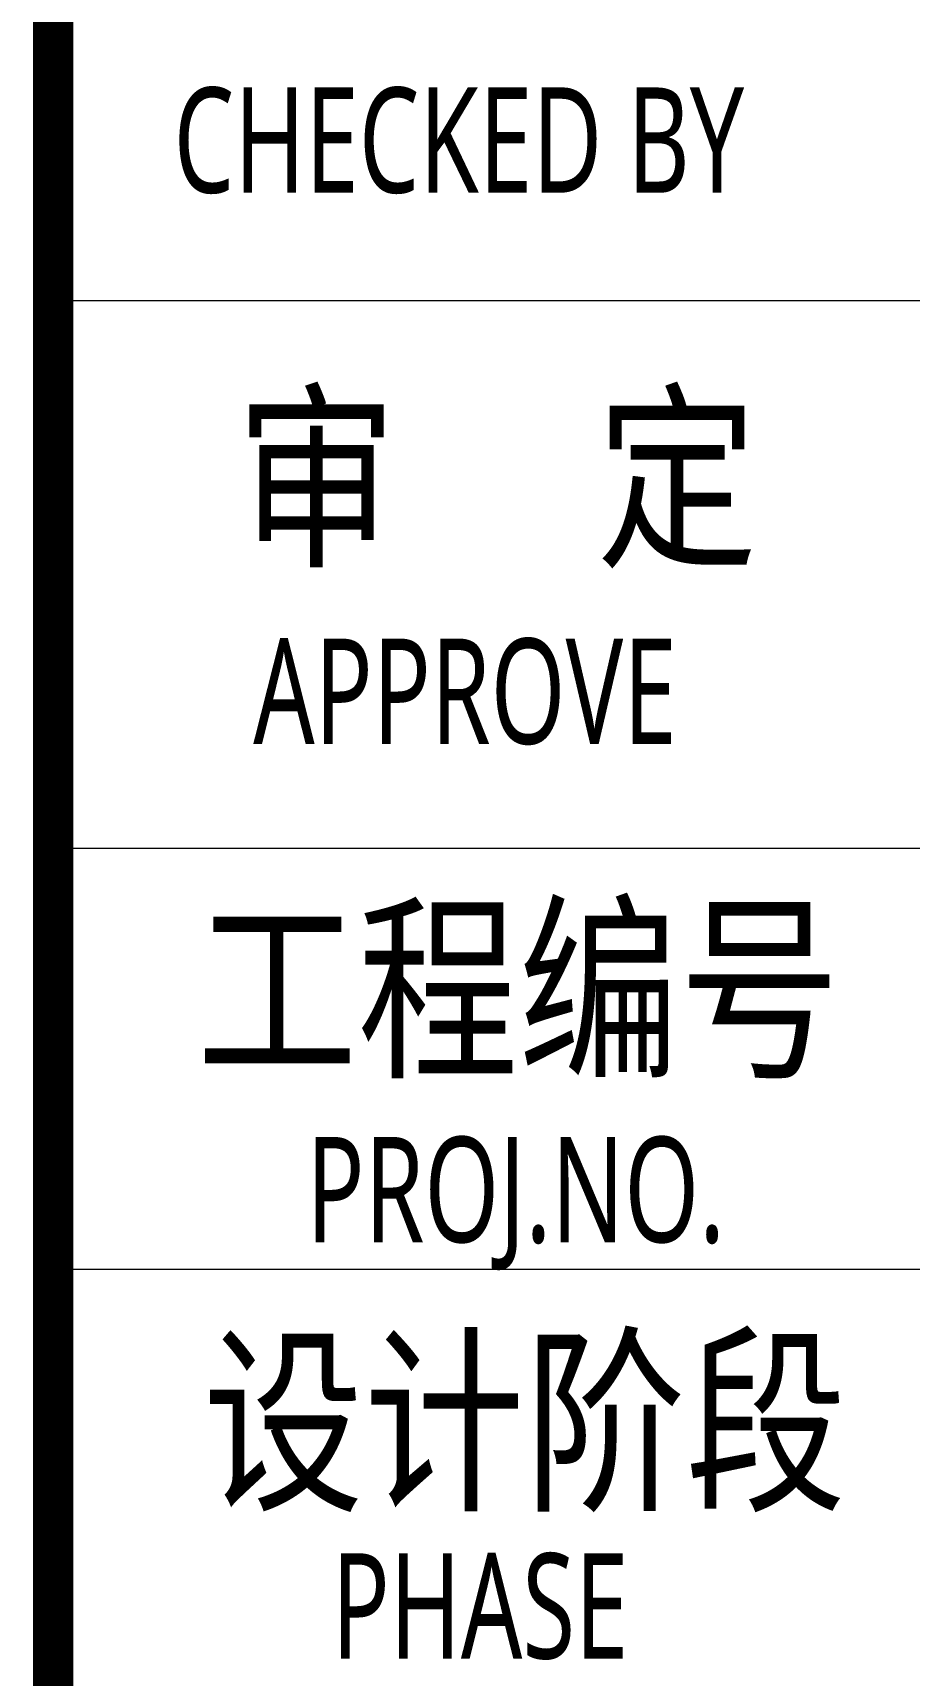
# Model space of a CAD drawing. Header units: inches. Extents: x -3733042 to -3450527, y 579159 to 997713.
# Drawn here: x -3483134 to -3481054, y 882949 to 886848 of the extents above; entities that cross this region are included whole.
import ezdxf
from ezdxf.enums import TextEntityAlignment as Align

# ---------------------------------------------------------------- set-up
doc = ezdxf.new("R2010")
doc.units = ezdxf.units.IN
doc.header["$LTSCALE"] = 1000
doc.header["$MEASUREMENT"] = 0
doc.layers.get('0').update_dxf_attribs({"lineweight": 18})
doc.layers.add('0-TK', color=4, linetype='Continuous', lineweight=18)
doc.layers.add('PUB_TITLE', color=153, linetype='Continuous', lineweight=18)
doc.styles.add('-黑体', font='', dxfattribs={"width": 0.7})
doc.styles.get('-黑体').set_extended_font_data('微软雅黑')

msp = doc.modelspace()

# ---------------------------------------------------------------- linework, layer by layer
at = {"layer": '0-TK'}
msp.add_lwpolyline([(-3483086.3, 879912.6, 96, 96, 0), (-3483086.3, 937312.6, 96, 96, 0)], format="xyseb", dxfattribs=at)
at = {"layer": 'PUB_TITLE'}
for p, q in [((-3483086.3, 886212.6), (-3478876.8, 886212.6)), ((-3483086.3, 884912.6), (-3478876.8, 884912.6)), ((-3483086.3, 883912.6), (-3478876.8, 883912.6))]:
    msp.add_line(p, q, dxfattribs=at)

# ---------------------------------------------------------------- texts
at = {"style": '-黑体', "width": 0.7}
msp.add_text('APPROVE', height=250, dxfattribs=at).set_placement((-3482611, 885160))
at = {"style": '-黑体'}
for s, height, width, p in [('工程编号', 350, 0.8, (-3482745.7, 884577.9)), ('PROJ.NO.', 250, 0.7, (-3482484.8, 884101.6)), ('设计阶段', 350, 0.8, (-3482730.6, 883550.4)), ('PHASE', 250, 0.7, (-3482424.9, 883113))]:
    msp.add_text(s, height=height, dxfattribs=dict(at, width=width)).set_placement(p, align=Align.MIDDLE_LEFT)
for s, insert, char_height, width, attachment_point in [('CHECKED BY', (-3482800.4, 886592), 250, 2109.391, 4), ('{\\W0.8;审     定}', (-3482652.1, 885576.4), 350, 1893.578, 7)]:
    msp.add_mtext(s, dxfattribs=dict(at, insert=insert, char_height=char_height, width=width, attachment_point=attachment_point))

doc.saveas('drawing.dxf')
